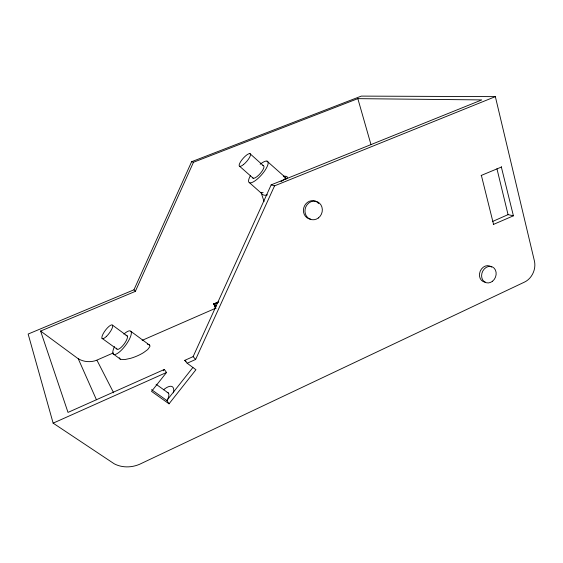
<?xml version="1.0" encoding="UTF-8"?>
<svg xmlns="http://www.w3.org/2000/svg" width="563" height="563" viewBox="0 0 563 563"><rect width="100%" height="100%" fill="white"/><g stroke="black" fill="none" stroke-linecap="round" stroke-linejoin="round"><path stroke-width="0.84" d="M133.952 289.811L191.624 161.708L361.291 96.111L495.349 96.632L534.414 260.972A16.594 13.575 -68.3 0 1 524.505 282.091L139.554 464.299A30.071 26.75 -33.8 0 1 114.296 463.842L53.14 423.151L28.15 334.049L133.952 289.811L135.338 291.381L40.606 331.051L68.003 412.405L164.312 369.469L166.528 372.467L151.538 391.384L169.027 403.819L195.938 369.729L187.176 363.234L184.755 360.355L193.13 356.618L271.162 184.868L481.773 99.918L357.843 98.645L193.482 162.25L191.624 161.708M135.338 291.381L193.482 162.25M187.176 363.234L195.635 359.454L274.547 185.853L495.349 96.632M169.027 403.819L166.803 400.504L192.884 367.484M163.249 370.806L164.312 369.469M282.872 180.449L284.829 178.971L285.525 177.697A12.175 2.541 -18.2 0 0 284.111 176.951M281.95 181.004L282.429 180.723M280.93 181.575L281.451 181.286M53.14 423.151L166.528 372.467M492.344 221.583L508.058 214.63L513.407 215.805L501.316 166.894M493.272 224.51L513.407 215.805M113.325 352.938L96.899 360.116L113.642 392.819M142.15 340.348L215.706 308.214M215.369 308.074L213.87 303.936L218.711 301.845M481.091 175.501L501.654 166.937M215.953 308.63L213.87 303.936L217.916 302.232M215.777 307.285L213.87 303.936L217.916 302.774M215.988 306.286L213.87 303.936L215.615 303.978M147.323 344.19L147.724 344.246M271.162 184.868L274.547 185.853M151.56 389.652L166.803 400.504M156.078 384.248L168.478 393.136M102.023 338.321L116.851 349.018M112.537 325.189L127.266 335.977M113.079 353.824L120.32 359.124M130.968 331.431L149.638 345.182M40.606 331.051L78.264 358.793L96.456 399.793M184.755 360.355L186.086 361.34M213.87 303.936L216.129 305.808M285.399 177.429L266.961 161.102M239.718 166.345L253.216 178.26M249.62 182.806L261.387 193.264M249.916 153.622L263.315 165.621M193.13 356.618L195.635 359.454M261.049 192.377L264.061 201.512M357.843 98.645L371.003 144.67M481.414 175.55L493.603 224.588M496.946 168.773L508.058 214.63M262.738 165.606A8.178 2.505 -48.7 0 1 260.472 173.249A8.178 2.505 -48.7 0 1 252.604 177.535M267.446 194.847A13.899 6.566 -50.5 0 1 262.119 193.925M263.132 192.532A13.801 4.546 -40 0 1 260.746 192.518M260.162 164.269A14.04 4.3 -48.7 0 1 267.65 165.409A14.04 4.3 -48.7 0 1 253.906 181.546A14.04 4.3 -48.7 0 1 250.331 175.818M310.72 219.19A9.388 8.558 -70.4 0 1 304.541 205.812A9.388 8.558 -70.4 0 1 318.728 203.588M96.752 360.25A21.204 19.726 -27.7 0 1 78.299 358.737M119.293 357.716A12.576 4.18 -22.5 0 0 120.932 359.363L125.183 359.483L130.686 358.307A18.579 6.151 -22.4 0 0 143.544 352.635L147.703 349.56L149.835 346.653A12.534 4.173 -22.3 0 0 148.435 344.415M485.25 282.154A8.466 7.037 -67.4 0 1 480.211 271.204A8.466 7.037 -67.4 0 1 491.527 267.052M125.992 335.689A8.396 2.555 -53.3 0 1 124.057 344.134A8.396 2.555 -53.3 0 1 116.661 348.124M123.86 334.126A14.413 4.391 -53.4 0 1 130.834 335.78A14.413 4.391 -53.4 0 1 117.766 353.212A14.413 4.391 -53.4 0 1 114.514 346.597M167.162 392.46A10.479 3.92 -54.8 0 1 167.084 400.624M163.523 389.8A17.988 6.735 -54.8 0 1 173.474 392.833M283.407 176.24A14.877 3.104 -18.2 0 1 285.554 179.4M243.54 164.53A8.241 2.358 -48.8 0 0 250.31 153.826A8.241 2.358 -48.8 0 0 240.668 161.609A8.241 2.358 -48.8 0 0 243.54 164.53M492.562 281.204A8.501 7.059 -67.4 0 0 492.498 266.961A8.501 7.059 -67.4 0 0 481.59 275.779A8.501 7.059 -67.4 0 0 492.562 281.204M318.376 217.972A9.43 8.593 -70.3 0 0 317.595 201.892A9.43 8.593 -70.3 0 0 304.97 211.491A9.43 8.593 -70.3 0 0 318.376 217.972M106.358 336.477A8.466 2.407 -53.1 0 0 112.396 325.02A8.466 2.407 -53.1 0 0 103.128 333.824A8.466 2.407 -53.1 0 0 106.358 336.477"/></g></svg>
